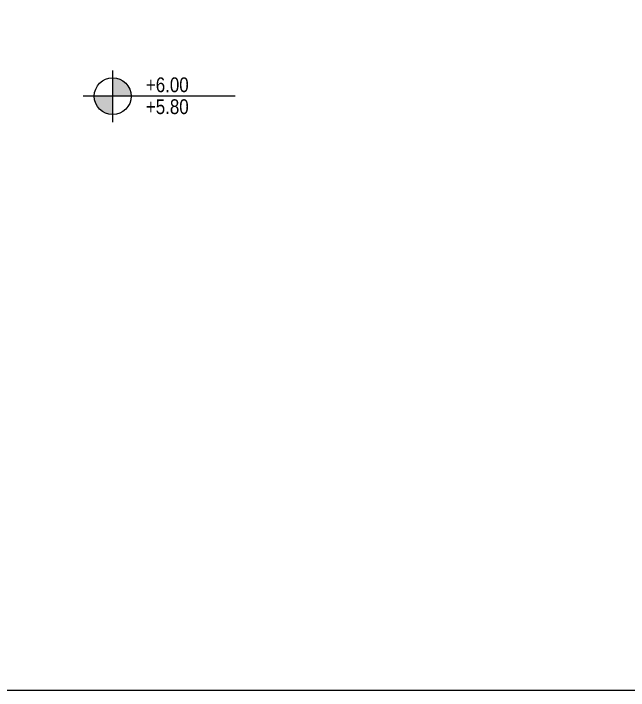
# Model space of a CAD drawing. Extents: x -1457 to 23780, y -2071 to 4205.
# Drawn here: x 7570.3 to 7986.9, y 2867 to 3325.7 of the extents above; entities that cross this region are included whole.
import ezdxf
from ezdxf.enums import TextEntityAlignment as Align

# ---------------------------------------------------------------- set-up
doc = ezdxf.new("R2010")
doc.units = 0
doc.header["$MEASUREMENT"] = 0
doc.linetypes.add('HIDDEN', pattern=[0.375, 0.25, -0.125])
doc.layers.get('0').update_dxf_attribs({"color": 9, "lineweight": 9})
doc.layers.add('M-TEFRIS2-015', color=129, linetype='Continuous', lineweight=9)
doc.styles.add('Arial', font='arial.ttf', dxfattribs={"height": 2.5})
doc.styles.add('MuuM_TEXT-STANDART', font='ARIALN.TTF')

# ---------------------------------------------------------------- blocks, each defined once
blk = doc.blocks.new('0_elevationtarget-p')
h = blk.add_hatch(color=256)
h.paths.add_polyline_path([(2.5, 0, 0.414214), (0, 2.5), (0, 0)])
h.paths.add_polyline_path([(0, 0), (-2.5, 0, 0.414214), (0, -2.5)])
blk.add_line((0, -3.5), (0, 3.5))
blk.add_lwpolyline([(16.605, 0), (-4, 0)])
blk.add_circle((0, 0), 2.5)
at = {"style": 'Arial'}
blk.add_attdef('BITMISKOT', text='', height=2, dxfattribs=at).set_placement((4.5, 0), align=Align.BOTTOM_LEFT)
blk.add_attdef('KABAKOT', text='', height=2, dxfattribs=at).set_placement((4.5, -0.592), align=Align.TOP_LEFT)

msp = doc.modelspace()

# ---------------------------------------------------------------- linework, layer by layer
at = {"layer": 'M-TEFRIS2-015', "linetype": 'HIDDEN', "lineweight": 0}
msp.add_lwpolyline([(8142.5, 2867), (7132.5, 2867), (7132.5, 3860), (8142.5, 3860)], close=True, dxfattribs=at)
msp.add_lwpolyline([(8142.5, 2867), (7132.5, 2867), (7132.5, 3860), (8142.5, 3860)], close=True, dxfattribs=at)

# ---------------------------------------------------------------- block references
ref = msp.add_blockref('0_elevationtarget-p', (7637.5, 3269.69), dxfattribs=dict(at, xscale=5, yscale=5, zscale=0.5))
ref.add_attrib('BITMISKOT', '+6.00', dxfattribs={"layer": '0', "height": 10, "style": 'MuuM_TEXT-STANDART'}).set_placement((7660, 3269.42), align=Align.BOTTOM_LEFT)
ref.add_attrib('KABAKOT', '+5.80', dxfattribs={"layer": '0', "height": 10, "style": 'MuuM_TEXT-STANDART'}).set_placement((7660, 3254.59), align=Align.BOTTOM_LEFT)

doc.saveas('drawing.dxf')
